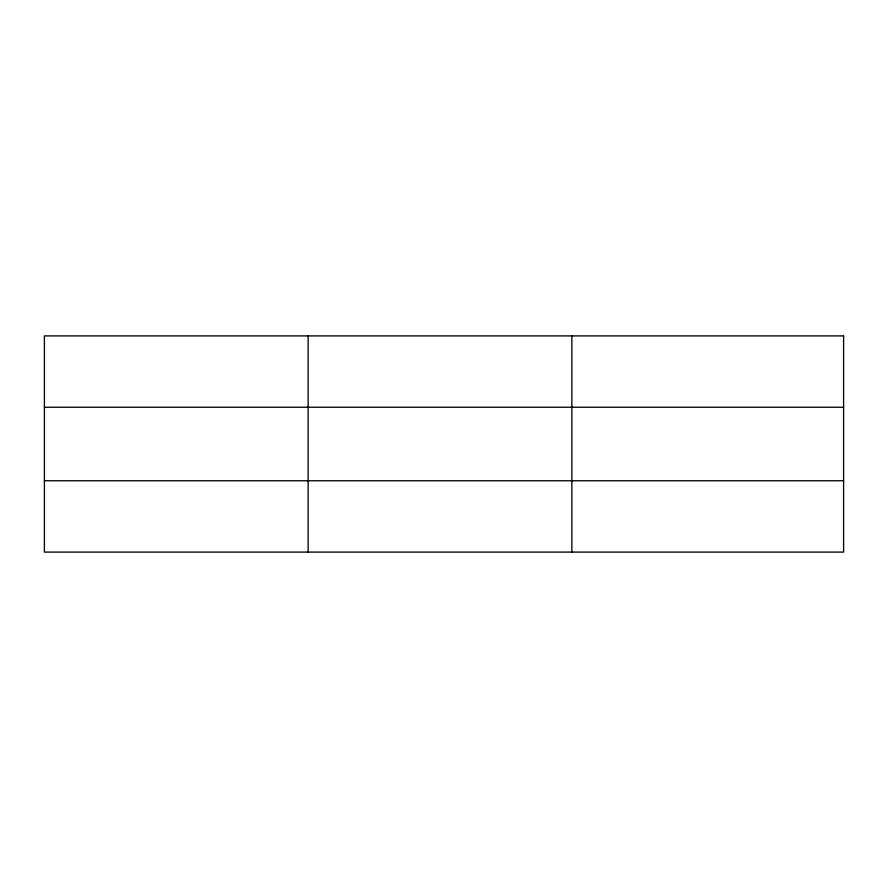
<?xml version="1.0" encoding="UTF-8"?>
<svg xmlns="http://www.w3.org/2000/svg" width="888" height="888" viewBox="0 0 888 888"><rect width="100%" height="100%" fill="white"/><g stroke="black" fill="none" stroke-linecap="round" stroke-linejoin="round"><path stroke-width="1.33" d="M308.136 552.092L308.136 335.908M571.872 552.092L571.872 335.908M44.4 407.248L843.6 407.248M44.4 480.752L843.6 480.752M843.6 335.908L843.6 552.092L44.4 552.092L44.4 335.908L843.6 335.908"/></g></svg>
